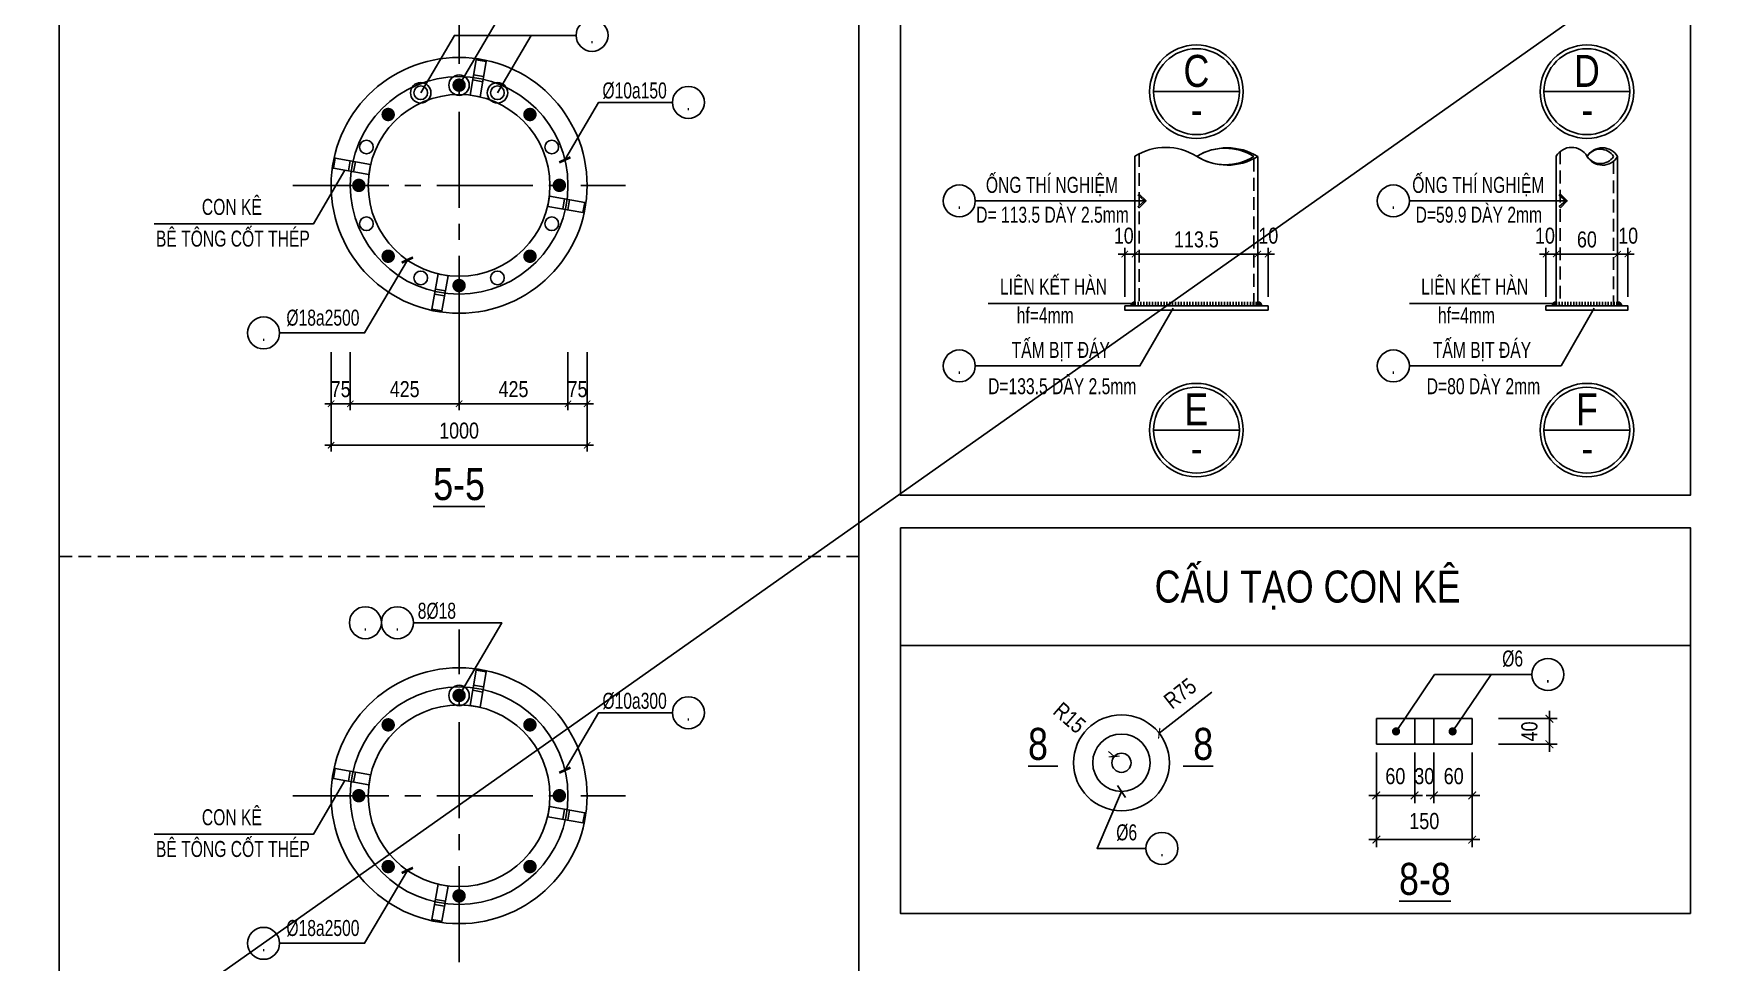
# Model space of a CAD drawing. Extents: x 171424 to 249266, y 74893 to 149166.
# Drawn here: x 204070 to 210649, y 110601 to 114230 of the extents above; entities that cross this region are included whole.
import ezdxf
from ezdxf.enums import TextEntityAlignment as Align

# ---------------------------------------------------------------- set-up
doc = ezdxf.new("R2010")
doc.units = 0
doc.header["$LTSCALE"] = 500
doc.header["$MEASUREMENT"] = 0
doc.header["$PDMODE"] = 3
doc.linetypes.add('CENTER2', pattern=[1.125, 0.75, -0.125, 0.125, -0.125])
doc.linetypes.add('HIDDEN', pattern=[0.375, 0.25, -0.125])
doc.layers.get('0').update_dxf_attribs({"linetype": 'CONTINUOUS'})
doc.layers.get('DEFPOINTS').update_dxf_attribs({"linetype": 'CONTINUOUS'})
for name, color, linetype in [('01.CDC.AXIS', 160, 'CENTER2'), ('02.CDC.DIM', 1, 'CONTINUOUS'), ('03.CDC.BORDER', 3, 'CONTINUOUS'), ('04.CDC.HIDDEN', 8, 'HIDDEN'), ('05.CDC.STEEL', 4, 'CONTINUOUS'), ('06.CDC.TEXT', 2, 'CONTINUOUS'), ('10.CDC.HATCH', 9, 'CONTINUOUS'), ('11.CDC.NOTE', 8, 'CONTINUOUS')]:
    doc.layers.add(name, color=color, linetype=linetype)
doc.layers.add('KCS_Plotter', color=11, linetype='CONTINUOUS', plot=False)
doc.styles.add('ARIAL', font='arial.ttf', dxfattribs={"width": 0.8})
doc.dimstyles.new('DIM25', dxfattribs={"dimscale": 25, "dimtxt": 2.5, "dimasz": 1, "dimexe": 1, "dimexo": 0, "dimgap": 1, "dimtad": 1, "dimdec": 0, "dimdsep": 46, "dimtxsty": 'ARIAL', "dimblk": 'ARCHTICK', "dimcen": 1, "dimdle": 1, "dimclrd": 1, "dimclre": 1, "dimclrt": 2, "dimadec": 0, "dimazin": 0, "dimtfac": 1, "dimtdec": 0, "dimtix": 1, "dimtmove": 2, "dimatfit": 3, "dimldrblk": 'ARCHTICK', "dimfxl": 1, "dimtolj": 1, "dimtzin": 0, "dimarcsym": 0})
doc.dimstyles.new('DIM25-10', dxfattribs={"dimtxt": 63, "dimasz": 30, "dimexe": 30, "dimexo": 0, "dimgap": 40, "dimtad": 1, "dimdec": 0, "dimlfac": 0.4, "dimzin": 0, "dimdsep": 46, "dimtxsty": 'ARIAL', "dimblk": 'ARCHTICK', "dimblk1": 'ARCHTICK', "dimblk2": 'D', "dimcen": 0, "dimdle": 30, "dimclrd": 1, "dimclre": 1, "dimclrt": 2, "dimadec": 0, "dimazin": 0, "dimtfac": 1, "dimtdec": 0, "dimtix": 1, "dimtofl": 0, "dimtmove": 2, "dimatfit": 3, "dimldrblk": 'ARCHTICK', "dimfxl": 1, "dimtolj": 1, "dimtzin": 0, "dimarcsym": 0})

# ---------------------------------------------------------------- blocks, each defined once
blk = doc.blocks.new('_ArchTick')
at = {"color": 0, "linetype": 'ByBlock', "const_width": 0.15}
blk.add_lwpolyline([(-0.5, -0.5), (0.5, 0.5)], dxfattribs=at)
blk = doc.blocks.new('*D539')
at = {"layer": '02.CDC.DIM', "color": 1, "lineweight": -2, "transparency": 16777216}
for p, q in [((205231.2, 112985.3), (205231.2, 112596.9)), ((206231.2, 112985.3), (206231.2, 112596.9)), ((206256.2, 112621.9), (205206.2, 112621.9))]:
    blk.add_line(p, q, dxfattribs=at)
at = {"layer": 'DEFPOINTS', "color": 0, "transparency": 16777216}
for p in [(205231.2, 112985.3), (206231.2, 112985.3), (205231.2, 112621.9)]:
    blk.add_point(p, dxfattribs=at)
at = {"layer": '02.CDC.DIM', "color": 1, "lineweight": -2, "transparency": 16777216, "xscale": 25, "yscale": 25, "zscale": 25, "rotation": 180}
blk.add_blockref('_ArchTick', (205231.2, 112621.9), dxfattribs=at)
at = {"layer": '02.CDC.DIM', "color": 1, "lineweight": -2, "transparency": 16777216, "xscale": 25, "yscale": 25, "zscale": 25}
blk.add_blockref('_ArchTick', (206231.2, 112621.9), dxfattribs=at)
at = {"layer": '02.CDC.DIM', "color": 2, "transparency": 16777216, "insert": (205731.2, 112678.8), "char_height": 62.5, "attachment_point": 5, "style": 'ARIAL'}
blk.add_mtext('\\A1;1000', dxfattribs=at)
blk = doc.blocks.new('*D540')
at = {"layer": '02.CDC.DIM', "color": 1, "lineweight": -2, "transparency": 16777216}
for p, q in [((205731.2, 112985.3), (205731.2, 112759)), ((206156.2, 112985.3), (206156.2, 112759)), ((206181.2, 112784), (205706.2, 112784))]:
    blk.add_line(p, q, dxfattribs=at)
at = {"layer": 'DEFPOINTS', "color": 0, "transparency": 16777216}
for p in [(205731.2, 112985.3), (206156.2, 112985.3), (205731.2, 112784)]:
    blk.add_point(p, dxfattribs=at)
at = {"layer": '02.CDC.DIM', "color": 1, "lineweight": -2, "transparency": 16777216, "xscale": 25, "yscale": 25, "zscale": 25, "rotation": 180}
blk.add_blockref('_ArchTick', (205731.2, 112784), dxfattribs=at)
at = {"layer": '02.CDC.DIM', "color": 1, "lineweight": -2, "transparency": 16777216, "xscale": 25, "yscale": 25, "zscale": 25}
blk.add_blockref('_ArchTick', (206156.2, 112784), dxfattribs=at)
at = {"layer": '02.CDC.DIM', "color": 2, "transparency": 16777216, "insert": (205943.7, 112840.9), "char_height": 62.5, "attachment_point": 5, "style": 'ARIAL'}
blk.add_mtext('\\A1;425', dxfattribs=at)
blk = doc.blocks.new('*D541')
at = {"layer": '02.CDC.DIM', "color": 1, "lineweight": -2, "transparency": 16777216}
for p, q in [((205231.2, 112985.3), (205231.2, 112759)), ((205306.2, 112985.3), (205306.2, 112759)), ((205231.2, 112784), (205206.2, 112784)), ((205306.2, 112784), (205231.2, 112784)), ((205306.2, 112784), (205331.2, 112784))]:
    blk.add_line(p, q, dxfattribs=at)
at = {"layer": 'DEFPOINTS', "color": 0, "transparency": 16777216}
for p in [(205231.2, 112985.3), (205306.2, 112985.3), (205231.2, 112784)]:
    blk.add_point(p, dxfattribs=at)
at = {"layer": '02.CDC.DIM', "color": 1, "lineweight": -2, "transparency": 16777216, "xscale": 25, "yscale": 25, "zscale": 25}
blk.add_blockref('_ArchTick', (205231.2, 112784), dxfattribs=at)
at = {"layer": '02.CDC.DIM', "color": 1, "lineweight": -2, "transparency": 16777216, "xscale": 25, "yscale": 25, "zscale": 25, "rotation": 180}
blk.add_blockref('_ArchTick', (205306.2, 112784), dxfattribs=at)
at = {"layer": '02.CDC.DIM', "color": 2, "transparency": 16777216, "insert": (205268.7, 112840.8), "char_height": 62.5, "attachment_point": 5, "style": 'ARIAL'}
blk.add_mtext('\\A1;75', dxfattribs=at)
blk = doc.blocks.new('*D542')
at = {"layer": '02.CDC.DIM', "color": 1, "lineweight": -2, "transparency": 16777216}
for p, q in [((205306.2, 112985.3), (205306.2, 112759)), ((205731.2, 112968.9), (205731.2, 112759)), ((205756.2, 112784), (205281.2, 112784))]:
    blk.add_line(p, q, dxfattribs=at)
at = {"layer": 'DEFPOINTS', "color": 0, "transparency": 16777216}
for p in [(205306.2, 112985.3), (205731.2, 112968.9), (205306.2, 112784)]:
    blk.add_point(p, dxfattribs=at)
at = {"layer": '02.CDC.DIM', "color": 1, "lineweight": -2, "transparency": 16777216, "xscale": 25, "yscale": 25, "zscale": 25, "rotation": 180}
blk.add_blockref('_ArchTick', (205306.2, 112784), dxfattribs=at)
at = {"layer": '02.CDC.DIM', "color": 1, "lineweight": -2, "transparency": 16777216, "xscale": 25, "yscale": 25, "zscale": 25}
blk.add_blockref('_ArchTick', (205731.2, 112784), dxfattribs=at)
at = {"layer": '02.CDC.DIM', "color": 2, "transparency": 16777216, "insert": (205518.7, 112840.9), "char_height": 62.5, "attachment_point": 5, "style": 'ARIAL'}
blk.add_mtext('\\A1;425', dxfattribs=at)
blk = doc.blocks.new('*D543')
at = {"layer": '02.CDC.DIM', "color": 1, "lineweight": -2, "transparency": 16777216}
for p, q in [((206156.2, 112985.3), (206156.2, 112759)), ((206231.2, 112985.3), (206231.2, 112759)), ((206156.2, 112784), (206131.2, 112784)), ((206231.2, 112784), (206156.2, 112784)), ((206231.2, 112784), (206256.2, 112784))]:
    blk.add_line(p, q, dxfattribs=at)
at = {"layer": 'DEFPOINTS', "color": 0, "transparency": 16777216}
for p in [(206156.2, 112985.3), (206231.2, 112985.3), (206156.2, 112784)]:
    blk.add_point(p, dxfattribs=at)
at = {"layer": '02.CDC.DIM', "color": 1, "lineweight": -2, "transparency": 16777216, "xscale": 25, "yscale": 25, "zscale": 25}
blk.add_blockref('_ArchTick', (206156.2, 112784), dxfattribs=at)
at = {"layer": '02.CDC.DIM', "color": 1, "lineweight": -2, "transparency": 16777216, "xscale": 25, "yscale": 25, "zscale": 25, "rotation": 180}
blk.add_blockref('_ArchTick', (206231.2, 112784), dxfattribs=at)
at = {"layer": '02.CDC.DIM', "color": 2, "transparency": 16777216, "insert": (206193.7, 112840.8), "char_height": 62.5, "attachment_point": 5, "style": 'ARIAL'}
blk.add_mtext('\\A1;75', dxfattribs=at)
blk = doc.blocks.new('*D609')
at = {"layer": '02.CDC.DIM', "color": 1, "lineweight": -2, "transparency": 16777216}
blk.add_line((208670.9, 111657.5), (208465.6, 111496.6), dxfattribs=at)
at = {"layer": 'DEFPOINTS', "color": 0, "transparency": 16777216}
for p in [(208465.6, 111496.6), (208318.3, 111381.1)]:
    blk.add_point(p, dxfattribs=at)
at = {"layer": '02.CDC.DIM', "color": 1, "lineweight": -2, "transparency": 16777216, "xscale": 30, "yscale": 30, "zscale": 30, "rotation": 218.0837474083423}
blk.add_blockref('_ArchTick', (208465.6, 111496.6), dxfattribs=at)
at = {"layer": '02.CDC.DIM', "color": 2, "transparency": 16777216, "insert": (208547.4, 111652.2), "char_height": 63, "attachment_point": 5, "rotation": 38.08375, "style": 'ARIAL'}
blk.add_mtext('\\A1;R75', dxfattribs=at)
blk = doc.blocks.new('D')
at = {"layer": '02.CDC.DIM'}
for p, q in [((-50, -50), (50, 50)), ((-86.75, 0), (86.75, 0))]:
    blk.add_line(p, q, dxfattribs=at)
blk = doc.blocks.new('*D610')
at = {"layer": '02.CDC.DIM', "color": 1, "lineweight": -2, "transparency": 16777216}
for p, q in [((209313.8, 111420.7), (209313.8, 111223.5)), ((209463.5, 111420.7), (209463.5, 111223.5)), ((209283.8, 111253.5), (209493.5, 111253.5))]:
    blk.add_line(p, q, dxfattribs=at)
at = {"layer": 'DEFPOINTS', "color": 0, "transparency": 16777216}
for p in [(209313.8, 111420.7), (209463.5, 111420.7), (209463.5, 111253.5)]:
    blk.add_point(p, dxfattribs=at)
at = {"layer": '02.CDC.DIM', "color": 1, "lineweight": -2, "transparency": 16777216, "xscale": 30, "yscale": 30, "zscale": 30, "rotation": 180}
blk.add_blockref('_ArchTick', (209313.8, 111253.5), dxfattribs=at)
at = {"layer": '02.CDC.DIM', "color": 1, "lineweight": -2, "transparency": 16777216, "xscale": 30, "yscale": 30, "zscale": 30}
blk.add_blockref('_ArchTick', (209463.5, 111253.5), dxfattribs=at)
at = {"layer": '02.CDC.DIM', "color": 2, "transparency": 16777216, "insert": (209388, 111328.6), "char_height": 63, "attachment_point": 5, "style": 'ARIAL'}
blk.add_mtext('\\A1;60', dxfattribs=at)
blk = doc.blocks.new('*D611')
at = {"layer": '02.CDC.DIM', "color": 1, "lineweight": -2, "transparency": 16777216}
for p, q in [((209463.5, 111420.7), (209463.5, 111223.5)), ((209538.5, 111420.7), (209538.5, 111223.5)), ((209463.5, 111253.5), (209433.5, 111253.5)), ((209538.5, 111253.5), (209568.5, 111253.5))]:
    blk.add_line(p, q, dxfattribs=at)
at = {"layer": 'DEFPOINTS', "color": 0, "transparency": 16777216}
for p in [(209463.5, 111420.7), (209538.5, 111420.7), (209538.5, 111253.5)]:
    blk.add_point(p, dxfattribs=at)
at = {"layer": '02.CDC.DIM', "color": 1, "lineweight": -2, "transparency": 16777216, "xscale": 30, "yscale": 30, "zscale": 30}
blk.add_blockref('_ArchTick', (209463.5, 111253.5), dxfattribs=at)
at = {"layer": '02.CDC.DIM', "color": 1, "lineweight": -2, "transparency": 16777216, "xscale": 30, "yscale": 30, "zscale": 30, "rotation": 180}
blk.add_blockref('_ArchTick', (209538.5, 111253.5), dxfattribs=at)
at = {"layer": '02.CDC.DIM', "color": 2, "transparency": 16777216, "insert": (209501, 111328.6), "char_height": 63, "attachment_point": 5, "style": 'ARIAL'}
blk.add_mtext('\\A1;30', dxfattribs=at)
blk = doc.blocks.new('*D612')
at = {"layer": '02.CDC.DIM', "color": 1, "lineweight": -2, "transparency": 16777216}
for p, q in [((209538.5, 111420.7), (209538.5, 111223.5)), ((209688.2, 111420.7), (209688.2, 111223.5)), ((209508.5, 111253.5), (209718.2, 111253.5))]:
    blk.add_line(p, q, dxfattribs=at)
at = {"layer": 'DEFPOINTS', "color": 0, "transparency": 16777216}
for p in [(209538.5, 111420.7), (209688.2, 111420.7), (209688.2, 111253.5)]:
    blk.add_point(p, dxfattribs=at)
at = {"layer": '02.CDC.DIM', "color": 1, "lineweight": -2, "transparency": 16777216, "xscale": 30, "yscale": 30, "zscale": 30, "rotation": 180}
blk.add_blockref('_ArchTick', (209538.5, 111253.5), dxfattribs=at)
at = {"layer": '02.CDC.DIM', "color": 1, "lineweight": -2, "transparency": 16777216, "xscale": 30, "yscale": 30, "zscale": 30}
blk.add_blockref('_ArchTick', (209688.2, 111253.5), dxfattribs=at)
at = {"layer": '02.CDC.DIM', "color": 2, "transparency": 16777216, "insert": (209615.9, 111328.6), "char_height": 63, "attachment_point": 5, "style": 'ARIAL'}
blk.add_mtext('\\A1;60', dxfattribs=at)
blk = doc.blocks.new('*D613')
at = {"layer": '02.CDC.DIM', "color": 1, "lineweight": -2, "transparency": 16777216}
for p, q in [((209313.8, 111420.7), (209313.8, 111050.9)), ((209688.2, 111420.7), (209688.2, 111050.9)), ((209283.8, 111080.9), (209718.2, 111080.9))]:
    blk.add_line(p, q, dxfattribs=at)
at = {"layer": 'DEFPOINTS', "color": 0, "transparency": 16777216}
for p in [(209313.8, 111420.7), (209688.2, 111420.7), (209688.2, 111080.9)]:
    blk.add_point(p, dxfattribs=at)
at = {"layer": '02.CDC.DIM', "color": 1, "lineweight": -2, "transparency": 16777216, "xscale": 30, "yscale": 30, "zscale": 30, "rotation": 180}
blk.add_blockref('_ArchTick', (209313.8, 111080.9), dxfattribs=at)
at = {"layer": '02.CDC.DIM', "color": 1, "lineweight": -2, "transparency": 16777216, "xscale": 30, "yscale": 30, "zscale": 30}
blk.add_blockref('_ArchTick', (209688.2, 111080.9), dxfattribs=at)
at = {"layer": '02.CDC.DIM', "color": 2, "transparency": 16777216, "insert": (209501, 111153.1), "char_height": 63, "attachment_point": 5, "style": 'ARIAL'}
blk.add_mtext('\\A1;150', dxfattribs=at)
blk = doc.blocks.new('*D614')
at = {"layer": '02.CDC.DIM', "color": 1, "lineweight": -2, "transparency": 16777216}
for p, q in [((209790.5, 111553.5), (210019.7, 111553.5)), ((209989.7, 111583.5), (209989.7, 111423.5)), ((209790.5, 111453.5), (210019.7, 111453.5))]:
    blk.add_line(p, q, dxfattribs=at)
at = {"layer": 'DEFPOINTS', "color": 0, "transparency": 16777216}
for p in [(209790.5, 111553.5), (209790.5, 111453.5), (209989.7, 111453.5)]:
    blk.add_point(p, dxfattribs=at)
at = {"layer": '02.CDC.DIM', "color": 1, "lineweight": -2, "transparency": 16777216, "xscale": 30, "yscale": 30, "zscale": 30}
for p, rotation in [((209989.7, 111553.5), 90), ((209989.7, 111453.5), 270)]:
    blk.add_blockref('_ArchTick', p, dxfattribs=dict(at, rotation=rotation))
at = {"layer": '02.CDC.DIM', "color": 2, "transparency": 16777216, "insert": (209911.8, 111503.5), "char_height": 63, "attachment_point": 5, "rotation": 90, "style": 'ARIAL'}
blk.add_mtext('\\A1;40', dxfattribs=at)
blk = doc.blocks.new('*D615')
at = {"layer": '02.CDC.DIM', "color": 1, "lineweight": -2, "transparency": 16777216}
blk.add_line((208289.9, 111405.7), (208267.3, 111425.3), dxfattribs=at)
at = {"layer": 'DEFPOINTS', "color": 0, "transparency": 16777216}
for p in [(208289.9, 111405.7), (208318.3, 111381.1)]:
    blk.add_point(p, dxfattribs=at)
at = {"layer": '02.CDC.DIM', "color": 1, "lineweight": -2, "transparency": 16777216, "xscale": 30, "yscale": 30, "zscale": 30, "rotation": 319.1011653613751}
blk.add_blockref('_ArchTick', (208289.9, 111405.7), dxfattribs=at)
at = {"layer": '02.CDC.DIM', "color": 2, "transparency": 16777216, "insert": (208115.4, 111556.8), "char_height": 63, "attachment_point": 5, "rotation": 319.10117, "style": 'ARIAL'}
blk.add_mtext('\\A1;R15', dxfattribs=at)
blk = doc.blocks.new('*D884')
at = {"layer": '02.CDC.DIM', "color": 1, "lineweight": -2, "transparency": 16777216}
for p, q in [((208331, 113369), (208306, 113369)), ((208331, 113202.5), (208331, 113394)), ((208331, 113369), (208371, 113369)), ((208371, 113202.5), (208371, 113394)), ((208371, 113369), (208396, 113369))]:
    blk.add_line(p, q, dxfattribs=at)
at = {"layer": 'DEFPOINTS', "color": 0, "transparency": 16777216}
for p in [(208371, 113369), (208331, 113202.5), (208371, 113202.5)]:
    blk.add_point(p, dxfattribs=at)
at = {"layer": '02.CDC.DIM', "color": 1, "lineweight": -2, "transparency": 16777216, "xscale": 25, "yscale": 25, "zscale": 25}
blk.add_blockref('_ArchTick', (208331, 113369), dxfattribs=at)
at = {"layer": '02.CDC.DIM', "color": 1, "lineweight": -2, "transparency": 16777216, "xscale": 25, "yscale": 25, "zscale": 25, "rotation": 180}
blk.add_blockref('_ArchTick', (208371, 113369), dxfattribs=at)
at = {"layer": '02.CDC.DIM', "color": 2, "transparency": 16777216, "insert": (208327.2, 113440.5), "char_height": 62.5, "attachment_point": 5, "style": 'ARIAL'}
blk.add_mtext('\\A1;10', dxfattribs=at)
blk = doc.blocks.new('*D885')
at = {"layer": '02.CDC.DIM', "color": 1, "lineweight": -2, "transparency": 16777216}
for p, q in [((208346, 113369), (208876, 113369)), ((208371, 113202.5), (208371, 113394)), ((208851, 113202.5), (208851, 113394))]:
    blk.add_line(p, q, dxfattribs=at)
at = {"layer": 'DEFPOINTS', "color": 0, "transparency": 16777216}
for p in [(208851, 113369), (208371, 113202.5), (208851, 113202.5)]:
    blk.add_point(p, dxfattribs=at)
at = {"layer": '02.CDC.DIM', "color": 1, "lineweight": -2, "transparency": 16777216, "xscale": 25, "yscale": 25, "zscale": 25, "rotation": 180}
blk.add_blockref('_ArchTick', (208371, 113369), dxfattribs=at)
at = {"layer": '02.CDC.DIM', "color": 1, "lineweight": -2, "transparency": 16777216, "xscale": 25, "yscale": 25, "zscale": 25}
blk.add_blockref('_ArchTick', (208851, 113369), dxfattribs=at)
at = {"layer": '02.CDC.DIM', "color": 2, "transparency": 16777216, "insert": (208611, 113426), "char_height": 62.5, "attachment_point": 5, "style": 'ARIAL'}
blk.add_mtext('\\A1;113.5', dxfattribs=at)
blk = doc.blocks.new('*D886')
at = {"layer": '02.CDC.DIM', "color": 1, "lineweight": -2, "transparency": 16777216}
for p, q in [((208851, 113369), (208826, 113369)), ((208851, 113202.5), (208851, 113394)), ((208851, 113369), (208891, 113369)), ((208891, 113202.5), (208891, 113394)), ((208891, 113369), (208916, 113369))]:
    blk.add_line(p, q, dxfattribs=at)
at = {"layer": 'DEFPOINTS', "color": 0, "transparency": 16777216}
for p in [(208891, 113369), (208851, 113202.5), (208891, 113202.5)]:
    blk.add_point(p, dxfattribs=at)
at = {"layer": '02.CDC.DIM', "color": 1, "lineweight": -2, "transparency": 16777216, "xscale": 25, "yscale": 25, "zscale": 25}
blk.add_blockref('_ArchTick', (208851, 113369), dxfattribs=at)
at = {"layer": '02.CDC.DIM', "color": 1, "lineweight": -2, "transparency": 16777216, "xscale": 25, "yscale": 25, "zscale": 25, "rotation": 180}
blk.add_blockref('_ArchTick', (208891, 113369), dxfattribs=at)
at = {"layer": '02.CDC.DIM', "color": 2, "transparency": 16777216, "insert": (208891.9, 113440.5), "char_height": 62.5, "attachment_point": 5, "style": 'ARIAL'}
blk.add_mtext('\\A1;10', dxfattribs=at)
blk = doc.blocks.new('*D887')
at = {"layer": '02.CDC.DIM', "color": 1, "lineweight": -2, "transparency": 16777216}
for p, q in [((209976.2, 113369), (209951.2, 113369)), ((209976.2, 113202.5), (209976.2, 113394)), ((209976.2, 113369), (210016.2, 113369)), ((210016.2, 113202.5), (210016.2, 113394)), ((210016.2, 113369), (210041.2, 113369))]:
    blk.add_line(p, q, dxfattribs=at)
at = {"layer": 'DEFPOINTS', "color": 0, "transparency": 16777216}
for p in [(210016.2, 113369), (209976.2, 113202.5), (210016.2, 113202.5)]:
    blk.add_point(p, dxfattribs=at)
at = {"layer": '02.CDC.DIM', "color": 1, "lineweight": -2, "transparency": 16777216, "xscale": 25, "yscale": 25, "zscale": 25}
blk.add_blockref('_ArchTick', (209976.2, 113369), dxfattribs=at)
at = {"layer": '02.CDC.DIM', "color": 1, "lineweight": -2, "transparency": 16777216, "xscale": 25, "yscale": 25, "zscale": 25, "rotation": 180}
blk.add_blockref('_ArchTick', (210016.2, 113369), dxfattribs=at)
at = {"layer": '02.CDC.DIM', "color": 2, "transparency": 16777216, "insert": (209972.4, 113440.5), "char_height": 62.5, "attachment_point": 5, "style": 'ARIAL'}
blk.add_mtext('\\A1;10', dxfattribs=at)
blk = doc.blocks.new('*D888')
at = {"layer": '02.CDC.DIM', "color": 1, "lineweight": -2, "transparency": 16777216}
for p, q in [((209991.2, 113369), (210281.2, 113369)), ((210016.2, 113202.5), (210016.2, 113394)), ((210256.2, 113202.5), (210256.2, 113394))]:
    blk.add_line(p, q, dxfattribs=at)
at = {"layer": 'DEFPOINTS', "color": 0, "transparency": 16777216}
for p in [(210256.2, 113369), (210016.2, 113202.5), (210256.2, 113202.5)]:
    blk.add_point(p, dxfattribs=at)
at = {"layer": '02.CDC.DIM', "color": 1, "lineweight": -2, "transparency": 16777216, "xscale": 25, "yscale": 25, "zscale": 25, "rotation": 180}
blk.add_blockref('_ArchTick', (210016.2, 113369), dxfattribs=at)
at = {"layer": '02.CDC.DIM', "color": 1, "lineweight": -2, "transparency": 16777216, "xscale": 25, "yscale": 25, "zscale": 25}
blk.add_blockref('_ArchTick', (210256.2, 113369), dxfattribs=at)
at = {"layer": '02.CDC.DIM', "color": 2, "transparency": 16777216, "insert": (210136.2, 113425.9), "char_height": 62.5, "attachment_point": 5, "style": 'ARIAL'}
blk.add_mtext('\\A1;60', dxfattribs=at)
blk = doc.blocks.new('*D889')
at = {"layer": '02.CDC.DIM', "color": 1, "lineweight": -2, "transparency": 16777216}
for p, q in [((210256.2, 113369), (210231.2, 113369)), ((210256.2, 113202.5), (210256.2, 113394)), ((210256.2, 113369), (210296.2, 113369)), ((210296.2, 113202.5), (210296.2, 113394)), ((210296.2, 113369), (210321.2, 113369))]:
    blk.add_line(p, q, dxfattribs=at)
at = {"layer": 'DEFPOINTS', "color": 0, "transparency": 16777216}
for p in [(210296.2, 113369), (210256.2, 113202.5), (210296.2, 113202.5)]:
    blk.add_point(p, dxfattribs=at)
at = {"layer": '02.CDC.DIM', "color": 1, "lineweight": -2, "transparency": 16777216, "xscale": 25, "yscale": 25, "zscale": 25}
blk.add_blockref('_ArchTick', (210256.2, 113369), dxfattribs=at)
at = {"layer": '02.CDC.DIM', "color": 1, "lineweight": -2, "transparency": 16777216, "xscale": 25, "yscale": 25, "zscale": 25, "rotation": 180}
blk.add_blockref('_ArchTick', (210296.2, 113369), dxfattribs=at)
at = {"layer": '02.CDC.DIM', "color": 2, "transparency": 16777216, "insert": (210297.2, 113440.5), "char_height": 62.5, "attachment_point": 5, "style": 'ARIAL'}
blk.add_mtext('\\A1;10', dxfattribs=at)

msp = doc.modelspace()

# ---------------------------------------------------------------- hatches: boundary and pattern name
at = {"layer": '10.CDC.HATCH'}
for points in [[(208370.98, 113182.37, 0.4142136), (208354.98, 113166.37), (208370.98, 113166.37)], [(208850.98, 113182.37), (208850.98, 113166.37), (208866.98, 113166.37, 0.4142136)], [(210016.2, 113182.37, 0.4142136), (210000.2, 113166.37), (210016.2, 113166.37)], [(210256.2, 113182.37), (210256.2, 113166.37), (210272.2, 113166.37, 0.4142136)]]:
    msp.add_hatch(color=256, dxfattribs=at).paths.add_polyline_path(points)
h = msp.add_hatch(dxfattribs=at)
h.set_pattern_fill('ANSI31', color=256, scale=90, angle=45, style=0)
h.set_pattern_definition([(90, (117528.173, 83958.224), (-11.25, 2e-15), [])])
h.paths.add_polyline_path([(208850.98, 113182.37), (208370.98, 113182.37), (208370.98, 113166.37), (208850.98, 113166.37)])
h = msp.add_hatch(dxfattribs=at)
h.set_pattern_fill('ANSI31', color=256, scale=90, angle=45, style=0)
h.set_pattern_definition([(90, (117497.028, 86036.161), (-11.25, 2e-15), [])])
h.paths.add_polyline_path([(210256.2, 113182.37), (210016.2, 113182.37), (210016.2, 113166.37), (210256.2, 113166.37)])

# ---------------------------------------------------------------- linework, layer by layer
at = {"layer": '01.CDC.AXIS'}
for p, q in [((205731.22, 112987.5), (205731.22, 114287.5)), ((205081.22, 113637.5), (206381.22, 113637.5)), ((205731.22, 110602.43), (205731.22, 111902.43)), ((205081.22, 111252.43), (206381.22, 111252.43))]:
    msp.add_line(p, q, dxfattribs=at)
at = {"layer": '03.CDC.BORDER'}
for p, q in [((204169.73, 116895.41), (204169.73, 107279.41)), ((205823.66, 114042.66), (205784.27, 114049.61)), ((205827.13, 114062.36), (205787.74, 114069.31)), ((205306.36, 113733.42), (205299.41, 113694.03)), ((205326.05, 113729.95), (205319.11, 113690.56)), ((208370.98, 113751.27), (208370.98, 113166.37)), ((208850.98, 113750.41), (208850.98, 113166.37)), ((210016.2, 113751.27), (210016.2, 113166.37)), ((210256.2, 113750.41), (210256.2, 113166.37)), ((206136.38, 113545.06), (206143.32, 113584.45)), ((206156.07, 113541.58), (206163.02, 113580.98)), ((205635.3, 113212.64), (205674.69, 113205.7)), ((205638.77, 113232.34), (205678.16, 113225.39)), ((208330.98, 113166.37), (208890.98, 113166.37)), ((209976.2, 113166.37), (210296.2, 113166.37)), ((207455.04, 111839.7), (210540.34, 111839.7)), ((205823.66, 111657.59), (205784.27, 111664.54)), ((205827.13, 111677.29), (205787.74, 111684.23)), ((209313.81, 111553.54), (209688.18, 111553.54)), ((209313.81, 111553.54), (209313.81, 111453.54)), ((209463.54, 111553.54), (209463.54, 111453.54)), ((209538.45, 111553.54), (209538.45, 111453.54)), ((209688.18, 111553.54), (209688.18, 111453.54)), ((209313.81, 111453.54), (209688.18, 111453.54)), ((205306.36, 111348.35), (205299.41, 111308.96)), ((205326.05, 111344.88), (205319.11, 111305.48)), ((206136.38, 111159.98), (206143.32, 111199.38)), ((206156.07, 111156.51), (206163.02, 111195.9)), ((205635.3, 110827.57), (205674.69, 110820.62)), ((205638.77, 110847.27), (205678.16, 110840.32))]:
    msp.add_line(p, q, dxfattribs=at)
msp.add_lwpolyline([(204169.73, 117355.41), (207292.7, 117355.41), (207292.7, 107279.41), (204169.73, 107279.41)], dxfattribs=at)
for points in [[(207455.04, 117355.41), (210540.34, 117355.41), (210540.34, 112426.68), (207455.04, 112426.68)], [(205773.85, 113990.52), (205813.24, 113983.58), (205837.55, 114121.45), (205798.16, 114128.39)], [(205378.2, 113680.14), (205385.14, 113719.53), (205247.27, 113743.84), (205240.32, 113704.45)], [(206084.23, 113594.87), (206077.29, 113555.47), (206215.16, 113531.16), (206222.11, 113570.56)], [(205688.58, 113284.48), (205649.19, 113291.43), (205624.88, 113153.56), (205664.27, 113146.61)], [(208330.98, 113166.37), (208330.98, 113150.37), (208890.98, 113150.37), (208890.98, 113166.37)], [(209976.2, 113166.37), (209976.2, 113150.37), (210296.2, 113150.37), (210296.2, 113166.37)], [(207455.04, 112299.7), (210540.34, 112299.7), (210540.34, 110792.68), (207455.04, 110792.68)], [(205773.85, 111605.45), (205813.24, 111598.5), (205837.55, 111736.38), (205798.16, 111743.32)], [(205378.2, 111295.06), (205385.14, 111334.46), (205247.27, 111358.77), (205240.32, 111319.37)], [(206084.23, 111209.79), (206077.29, 111170.4), (206215.16, 111146.09), (206222.11, 111185.48)], [(205688.58, 110899.41), (205649.19, 110906.36), (205624.88, 110768.48), (205664.27, 110761.54)]]:
    msp.add_lwpolyline(points, close=True, dxfattribs=at)
for centre, radius in [((205731.22, 113637.5), 500), ((205731.22, 111252.43), 500), ((208318.26, 111381.13), 187.18), ((208318.26, 111381.13), 37.45)]:
    msp.add_circle(centre, radius, dxfattribs=at)
at = {"layer": '04.CDC.HIDDEN', "ltscale": 0.4}
for p, q in [((210032.2, 113770.16), (210032.2, 113166.37)), ((208386.98, 113760.47), (208386.98, 113166.37)), ((208834.98, 113741.4), (208834.98, 113166.37)), ((210240.2, 113731.97), (210240.2, 113166.37)), ((204169.73, 112187.41), (207292.7, 112187.41))]:
    msp.add_line(p, q, dxfattribs=at)
at = {"layer": '05.CDC.STEEL'}
for points, const_width in [([(205744.34, 114029.1, 1), (205718.09, 114029.1, 1)], 26.25), ([(205463.6, 113923.68, 1), (205445.04, 113905.12, 1)], 26.25), ([(206017.39, 113905.12, 1), (205998.83, 113923.68, 1)], 26.25), ([(205339.62, 113650.63, 1), (205339.62, 113624.38, 1)], 26.25), ([(206122.81, 113624.38, 1), (206122.81, 113650.63, 1)], 26.25), ([(205445.04, 113369.88, 1), (205463.6, 113351.32, 1)], 26.25), ([(205998.83, 113351.32, 1), (206017.39, 113369.88, 1)], 26.25), ([(205718.09, 113245.91, 1), (205744.34, 113245.91, 1)], 26.25), ([(205744.34, 111644.02, 1), (205718.09, 111644.02, 1)], 26.25), ([(205463.6, 111538.61, 1), (205445.04, 111520.05, 1)], 26.25), ([(206017.39, 111520.05, 1), (205998.83, 111538.61, 1)], 26.25), ([(209383.84, 111499.67, 1), (209397.7, 111507.67, 1)], 16), ([(209604.81, 111499.67, 1), (209618.67, 111507.67, 1)], 16), ([(205339.62, 111265.55, 1), (205339.62, 111239.3, 1)], 26.25), ([(206122.81, 111239.3, 1), (206122.81, 111265.55, 1)], 26.25), ([(205445.04, 110984.81, 1), (205463.6, 110966.25, 1)], 26.25), ([(205998.83, 110966.25, 1), (206017.39, 110984.81, 1)], 26.25), ([(205718.09, 110860.84, 1), (205744.34, 110860.84, 1)], 26.25)]:
    msp.add_lwpolyline(points, format="xyb", close=True, dxfattribs=dict(at, const_width=const_width))
for centre, radius in [((205731.22, 113637.5), 425), ((205581.36, 113999.29), 26.72), ((205881.07, 113999.29), 26.72), ((205731.22, 113637.5), 355), ((205369.43, 113787.36), 26.72), ((206093, 113787.36), 26.72), ((205369.43, 113487.65), 26.72), ((206093, 113487.65), 26.72), ((205581.36, 113275.72), 26.72), ((205881.07, 113275.72), 26.72), ((205731.22, 111252.43), 425), ((205731.22, 111252.43), 355), ((208318.26, 111381.13), 112.15)]:
    msp.add_circle(centre, radius, dxfattribs=at)
for centre, start, end in [((208370.98, 113166.37), 90, 180), ((208850.98, 113166.37), 0, 90), ((210016.2, 113166.37), 90, 180), ((210256.2, 113166.37), 0, 90)]:
    msp.add_arc(centre, 16, start, end, dxfattribs=at)
at = {"layer": '10.CDC.HATCH'}
for centre in [(208610.98, 114003.71), (210136.2, 114003.71), (208610.98, 112681.06), (210136.2, 112681.14)]:
    msp.add_circle(centre, 182.71, dxfattribs=at)
at = {"layer": '11.CDC.NOTE'}
for p, q in [((208443.28, 114003.71), (208778.69, 114003.71)), ((209968.49, 114003.71), (210303.91, 114003.71)), ((208359.67, 113175.77), (207797.66, 113175.77)), ((210004.89, 113175.77), (209442.87, 113175.77)), ((208443.28, 112681.06), (208778.69, 112681.06)), ((209968.49, 112681.14), (210303.91, 112681.14)), ((209611.74, 111503.67), (209762.07, 111725.9)), ((208302.22, 111292.75), (208334.29, 111245.22))]:
    msp.add_line(p, q, dxfattribs=at)
for points in [[(205731.22, 114029.1), (205897.92, 114313.6), (205552.78, 114313.6)], [(205581.36, 113999.29), (205712.88, 114223.75), (206187.95, 114223.75)], [(205881.07, 113999.29), (206012.6, 114223.75), (206187.95, 114223.75)], [(206144.32, 113737.36), (206275.84, 113961.83), (206564.33, 113961.83)], [(205285.31, 113696.52), (205163.01, 113487.8), (204539.86, 113487.8)], [(208414.39, 113576.7), (208387.67, 113603.43), (208383.21, 113598.98), (208408.09, 113576.7), (208383.21, 113554.43), (208387.67, 113549.98), (208414.39, 113576.7), (208414.39, 113576.7), (207747.4, 113576.7)], [(210059.61, 113576.7), (210032.88, 113603.43), (210028.43, 113598.98), (210053.31, 113576.7), (210028.43, 113554.43), (210032.88, 113549.98), (210059.61, 113576.7), (210059.61, 113576.7), (209442.61, 113576.7)], [(205529.13, 113345.63), (205362.13, 113060.63), (205030.18, 113060.63)], [(208519.66, 113157.18), (208390.17, 112931.84), (207747.4, 112931.84)], [(210164.88, 113157.18), (210035.38, 112931.84), (209442.61, 112931.84)], [(205731.22, 111644.02), (205897.92, 111928.52), (205552.78, 111928.52)], [(209390.77, 111503.67), (209541.1, 111725.9), (209921.3, 111725.9)], [(206144.32, 111352.29), (206275.84, 111576.75), (206564.33, 111576.75)], [(205285.31, 111311.44), (205163.01, 111102.73), (204539.86, 111102.73)], [(208318.26, 111268.99), (208222.8, 111046.61), (208413.87, 111046.61)], [(205529.13, 110960.56), (205362.13, 110675.56), (205030.18, 110675.56)]]:
    msp.add_lwpolyline(points, dxfattribs=at)
for points in [[(208370.98, 113751.27, -0.2889796), (208611.24, 113751.27, 0.2859795), (208850.98, 113750.41, 0.5725531)], [(208850.98, 113750.41, 0.2823727), (208612.19, 113750.68, 0.2823727)], [(208834.98, 113750.41, 0.2888372), (208612.19, 113750.68, 0.129847)], [(210016.2, 113751.27, -0.5773503), (210136.45, 113751.27, 0.5725531), (210256.2, 113750.41, 0.5725531)], [(210256.2, 113750.41, 0.5677757), (210136.96, 113750.41, 0.5677757)], [(210240.2, 113750.41, 0.553437), (210136.99, 113750.45, 0.219216)], [(208611.24, 113751.27, 0.2918231), (208834.98, 113750.41)], [(210136.45, 113751.27, 0.54159), (210240.2, 113750.41)]]:
    msp.add_lwpolyline(points, format="xyb", dxfattribs=at)
at = {"layer": '11.CDC.NOTE', "const_width": 10}
for points in [[(206122.32, 113727.11), (206166.31, 113747.62)], [(205507.13, 113335.38), (205551.13, 113355.89)], [(206122.32, 111342.03), (206166.31, 111362.55)], [(205507.13, 110950.3), (205551.13, 110970.82)]]:
    msp.add_lwpolyline(points, dxfattribs=at)
at = {"layer": '11.CDC.NOTE'}
for centre, radius in [((206250.45, 114223.75), 62.5), ((208610.98, 114003.71), 167.71), ((210136.2, 114003.71), 167.71), ((205581.36, 113999.29), 40), ((205731.22, 114029.1), 40), ((205881.07, 113999.29), 40), ((206626.83, 113961.83), 62.5), ((207684.9, 113576.7), 62.5), ((209380.11, 113576.7), 62.5), ((204967.68, 113060.63), 62.5), ((207684.9, 112931.84), 62.5), ((209380.11, 112931.84), 62.5), ((208610.98, 112681.06), 167.71), ((210136.2, 112681.14), 167.71), ((205365.28, 111928.52), 62.5), ((205490.28, 111928.52), 62.5), ((209983.8, 111725.9), 62.5), ((205731.22, 111644.02), 40), ((206626.83, 111576.75), 62.5), ((208476.37, 111046.61), 62.5), ((204967.68, 110675.56), 62.5)]:
    msp.add_circle(centre, radius, dxfattribs=at)
at = {"layer": 'KCS_Plotter'}
msp.add_line((193948.44, 102892.91), (214973.44, 117742.91), dxfattribs=at)

# ---------------------------------------------------------------- texts
at = {"layer": '06.CDC.TEXT', "style": 'ARIAL'}
for s, height, width, p in [('.', 62.5, 0.7, (206250.45, 114223.75)), ('C', 125, 0.8, (208610.98, 114084.79)), ('D', 125, 0.8, (210136.2, 114084.79)), ('.', 62.5, 0.7, (206626.83, 113961.83)), ('-', 125, 0.8, (208612.44, 113933.69)), ('-', 125, 0.8, (210137.65, 113933.69)), ('.', 62.5, 0.7, (207684.9, 113576.7)), ('.', 62.5, 0.7, (209380.11, 113576.7)), ('.', 62.5, 0.7, (204967.68, 113060.63)), ('.', 62.5, 0.7, (207684.9, 112931.84)), ('.', 62.5, 0.7, (209380.11, 112931.84)), ('E', 125, 0.8, (208610.98, 112762.14)), ('F', 125, 0.8, (210136.2, 112762.22)), ('-', 125, 0.8, (208612.44, 112611.05)), ('-', 125, 0.8, (210137.65, 112611.13)), ('.', 62.5, 0.7, (205365.28, 111928.52)), ('.', 62.5, 0.7, (205490.28, 111928.52)), ('.', 62.5, 0.7, (209983.8, 111725.9)), ('.', 62.5, 0.7, (206626.83, 111576.75)), ('.', 62.5, 0.7, (208476.37, 111046.61)), ('.', 62.5, 0.7, (204967.68, 110675.56))]:
    msp.add_text(s, height=height, dxfattribs=dict(at, width=width)).set_placement(p, align=Align.MIDDLE_CENTER)
for s, height, width, p in [('%%C10a150', 62.5, 0.7, (206416.75, 114008.6)), ('ỐNG THÍ NGHIỆM', 62.5, 0.7, (208046.78, 113641.99)), ('ỐNG THÍ NGHIỆM', 62.5, 0.7, (209712, 113641.99)), ('CON KÊ', 62.5, 0.7, (204843.71, 113561.32)), ('D= 113.5 DÀY 2.5mm', 62.5, 0.7, (208048.9, 113530.55)), ('D=59.9 DÀY 2mm', 62.5, 0.7, (209714.12, 113530.55)), ('BÊ TÔNG CỐT THÉP', 62.5, 0.7, (204847.64, 113438.41)), ('LIÊN KẾT HÀN', 62.5, 0.7, (208052.62, 113251.7)), ('LIÊN KẾT HÀN', 62.5, 0.7, (209697.84, 113251.7)), ('%%C18a2500', 62.5, 0.7, (205199.46, 113120.66)), ('TẤM BỊT ĐÁY', 62.5, 0.7, (208081.18, 112997.12)), ('TẤM BỊT ĐÁY', 62.5, 0.7, (209726.4, 112997.12)), ('D=133.5 DÀY 2.5mm', 62.5, 0.7, (208086.94, 112860.42)), ('D=80 DÀY 2mm', 62.5, 0.7, (209732.15, 112860.42)), ('%%U5-5', 125, 0.8, (205731.22, 112469.36)), ('8%%C18', 62.5, 0.7, (205644.41, 111975.3)), ('%%C6', 62.5, 0.7, (209846.05, 111788.64)), ('%%C10a300', 62.5, 0.7, (206416.75, 111623.53)), ('%%U8 ', 125, 0.8, (208011.66, 111455.06)), ('%%U 8', 125, 0.8, (208618.01, 111455.06)), ('CON KÊ', 62.5, 0.7, (204843.71, 111176.25)), ('%%C6', 62.5, 0.7, (208338.63, 111109.35)), ('BÊ TÔNG CỐT THÉP', 62.5, 0.7, (204847.64, 111053.34)), ('%%U8-8', 125, 0.8, (209503.32, 110927.51)), ('%%C18a2500', 62.5, 0.7, (205199.46, 110735.59))]:
    msp.add_text(s, height=height, dxfattribs=dict(at, width=width)).set_placement(p, align=Align.MIDDLE)
for s, height, width, p in [('hf=4mm', 62.5, 0.7, (208020.35, 113098.37)), ('hf=4mm', 62.5, 0.7, (209665.57, 113098.37)), ('CẤU TẠO CON KÊ', 125, 0.8, (209045.48, 112007.25))]:
    msp.add_text(s, height=height, dxfattribs=dict(at, width=width)).set_placement(p, align=Align.CENTER)

# ---------------------------------------------------------------- dimensions: what is measured, and where the dimension line sits
at = {"layer": '02.CDC.DIM'}
for base, p1, p2, picture, middle in [((208370.98, 113369.03), (208330.98, 113202.52), (208370.98, 113202.52), '*D884', (208327.19, 113440.53)), ((208890.98, 113369.03), (208850.98, 113202.52), (208890.98, 113202.52), '*D886', (208891.94, 113440.53)), ((210016.2, 113369.03), (209976.2, 113202.52), (210016.2, 113202.52), '*D887', (209972.4, 113440.53)), ((210296.2, 113369.03), (210256.2, 113202.52), (210296.2, 113202.52), '*D889', (210297.16, 113440.53))]:
    dim = msp.add_linear_dim(base=base, p1=p1, p2=p2, text='10', dimstyle='DIM25', dxfattribs=at)
    dim.commit()
    dim.dimension.update_dxf_attribs({"geometry": picture, "text_midpoint": middle, "dimtype": 160})
for base, p1, p2, text, picture, middle in [((208850.98, 113369.03), (208370.98, 113202.52), (208850.98, 113202.52), '113.5', '*D885', (208610.98, 113425.96)), ((210256.2, 113369.03), (210016.2, 113202.52), (210256.2, 113202.52), '60', '*D888', (210136.2, 113425.94))]:
    dim = msp.add_linear_dim(base=base, p1=p1, p2=p2, text=text, dimstyle='DIM25', dxfattribs=at)
    dim.commit()
    dim.dimension.update_dxf_attribs({"geometry": picture, "text_midpoint": middle})
for base, p1, p2, dimstyle, picture, middle in [((205231.22, 112621.9), (206231.22, 112985.32), (205231.22, 112985.32), 'DIM25', '*D539', (205731.22, 112678.81)), ((205231.22, 112784.03), (205306.22, 112985.32), (205231.22, 112985.32), 'DIM25', '*D541', (205268.72, 112840.81)), ((205306.22, 112784.03), (205731.22, 112968.95), (205306.22, 112985.32), 'DIM25', '*D542', (205518.72, 112840.94)), ((205731.22, 112784.03), (206156.22, 112985.32), (205731.22, 112985.32), 'DIM25', '*D540', (205943.72, 112840.94)), ((206156.22, 112784.03), (206231.22, 112985.32), (206156.22, 112985.32), 'DIM25', '*D543', (206193.72, 112840.81)), ((209688.18, 111080.94), (209313.81, 111420.73), (209688.18, 111420.73), 'DIM25-10', '*D613', (209501, 111153.11))]:
    dim = msp.add_linear_dim(base=base, p1=p1, p2=p2, dimstyle=dimstyle, dxfattribs=at)
    dim.commit()
    dim.dimension.update_dxf_attribs({"geometry": picture, "text_midpoint": middle})
dim = msp.add_radius_dim(center=(208318.26, 111381.13), mpoint=(208465.59, 111496.59), dimstyle='DIM25-10', dxfattribs=at)
dim.commit()
dim.dimension.update_dxf_attribs({"geometry": '*D609', "text_midpoint": (208547.42, 111652.23)})
dim = msp.add_radius_dim(center=(208318.26, 111381.13), mpoint=(208289.95, 111405.66), dimstyle='DIM25-10', dxfattribs=at)
dim.commit()
dim.dimension.update_dxf_attribs({"geometry": '*D615', "text_midpoint": (208115.42, 111556.83), "dimtype": 164})
dim = msp.add_linear_dim(base=(209989.69, 111453.54), p1=(209790.47, 111553.54), p2=(209790.47, 111453.54), angle=90, dimstyle='DIM25-10', dxfattribs=at)
dim.commit()
dim.dimension.update_dxf_attribs({"geometry": '*D614', "text_midpoint": (209911.8, 111503.54), "dimtype": 160})
for base, p1, p2, picture, middle in [((209463.54, 111253.47), (209313.81, 111420.73), (209463.54, 111420.73), '*D610', (209388.04, 111328.57)), ((209538.45, 111253.47), (209463.54, 111420.73), (209538.45, 111420.73), '*D611', (209501, 111328.57)), ((209688.18, 111253.47), (209538.45, 111420.73), (209688.18, 111420.73), '*D612', (209615.93, 111328.57))]:
    dim = msp.add_linear_dim(base=base, p1=p1, p2=p2, dimstyle='DIM25-10', dxfattribs=at)
    dim.commit()
    dim.dimension.update_dxf_attribs({"geometry": picture, "text_midpoint": middle, "dimtype": 160})

doc.saveas('drawing.dxf')
